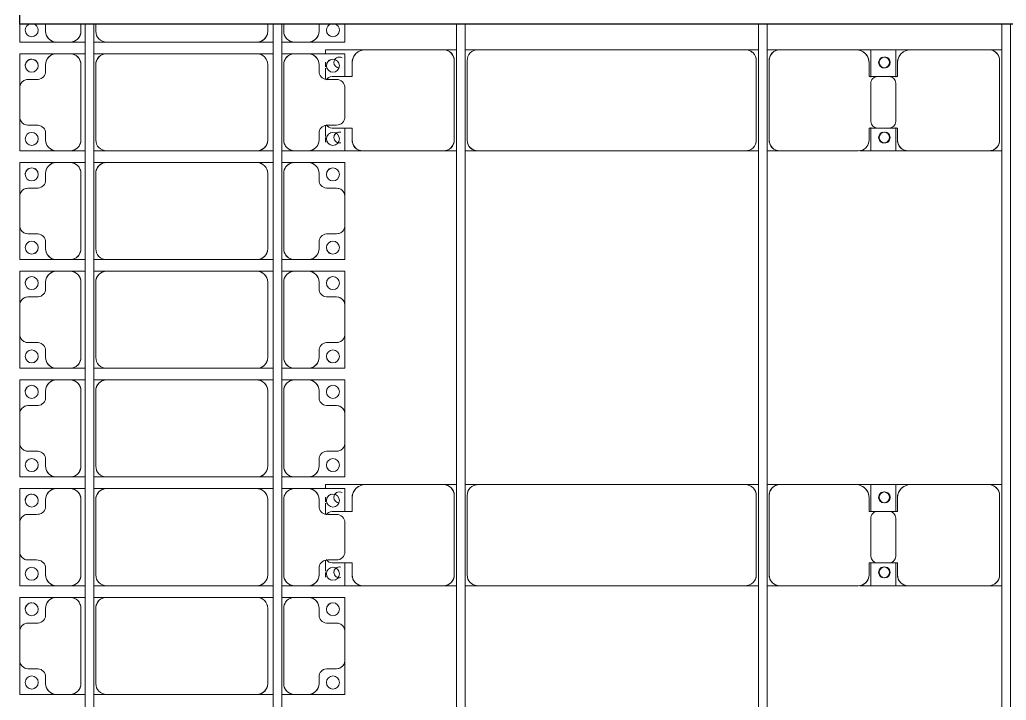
# Model space of a CAD drawing. Header units: millimetres. Extents: x -533732 to -130507, y -117886 to -23954.
# Drawn here: x -526231 to -521690, y -44895 to -41765 of the extents above; entities that cross this region are included whole.
import ezdxf

# ---------------------------------------------------------------- set-up
doc = ezdxf.new("R2010")
doc.units = ezdxf.units.MM
doc.layers.add('A-GENM', color=13, linetype='Continuous', lineweight=9)
doc.layers.add('S-BEAM', color=12, linetype='Continuous', lineweight=9)

# ---------------------------------------------------------------- blocks, each defined once
blk = doc.blocks.new('Dầm C52 - Hộp 40x60-19816-BỐ TRÍ KHUNG KẾT CẤU BÈ PIN 06')
at = {"layer": 'S-BEAM', "color": 3, "lineweight": 25}
for p, q in [((-145891.1, -20), (-145891.1, 20)), ((145891.1, -20), (-145891.1, -20))]:
    blk.add_line(p, q, dxfattribs=at)
blk = doc.blocks.new('Dai phao do pin - DẢI PHAO ĐỠ PIN-V111-BỐ TRÍ KHUNG KẾT CẤU BÈ PIN 06')
at = {"layer": 'A-GENM', "color": 7}
for p, q in [((65968.9, 223.4), (66029.7, 223.4)), ((65968.9, 223.4), (66029.7, 223.4)), ((66399.7, 223.4), (66029.7, 223.4)), ((66399.7, 223.4), (66572.2, 223.4)), ((66572.2, 223.4), (66399.7, 223.4)), ((66457.8, 223.4), (66622.9, 223.4)), ((66457.8, 116.2), (66457.8, 223.4)), ((66622.9, 223.4), (66457.8, 223.4)), ((66572.2, 223.4), (66572.2, 116.2)), ((66990.3, 223.4), (66630.3, 223.4)), ((66990.3, 223.4), (67048.9, 223.4)), ((66990.3, 223.4), (67048.9, 223.4)), ((67088.9, 223.4), (67149.7, 223.4)), ((67088.9, 223.4), (67149.7, 223.4)), ((68380.3, 223.4), (67149.7, 223.4)), ((68380.3, 223.4), (68438.9, 223.4)), ((68380.3, 223.4), (68438.9, 223.4)), ((68478.9, 223.4), (68539.7, 223.4)), ((68478.9, 223.4), (68539.7, 223.4)), ((68909.7, 223.4), (68539.7, 223.4)), ((68909.7, 223.4), (69082.2, 223.4)), ((69082.2, 223.4), (68909.7, 223.4)), ((69082.2, 184), (69082.2, 162.5)), ((69082.2, 162.5), (69082.2, 184)), ((65979.7, 173.4), (65979.7, -191.6)), ((66449.7, 118.2), (66449.7, 173.4)), ((66580.3, 173.4), (66580.3, 118.2)), ((67040.3, -191.6), (67040.3, 173.4)), ((67099.7, 173.4), (67099.7, -191.6)), ((68430.3, -191.6), (68430.3, 173.4)), ((68489.7, 173.4), (68489.7, -191.6)), ((68959.7, 118.2), (68959.7, 173.4)), ((69082.2, 156.9), (69082.2, 106.1)), ((69082.2, 106.1), (69082.2, 156.9)), ((66542.2, 118.2), (66449.7, 118.2)), ((66580.3, 118.2), (66487.8, 118.2)), ((69052.2, 118.2), (68959.7, 118.2)), ((66457.8, 88.2), (66457.8, -88.2)), ((66572.2, -88.2), (66572.2, 88.2)), ((66449.7, -181.6), (66449.7, -118.2)), ((66449.7, -118.2), (66542.2, -118.2)), ((66457.8, -241.6), (66457.8, -116.2)), ((66487.8, -118.2), (66580.3, -118.2)), ((66572.2, -116.2), (66572.2, -241.6)), ((66580.3, -118.2), (66580.3, -181.6)), ((68959.7, -181.6), (68959.7, -118.2)), ((68959.7, -118.2), (69052.2, -118.2)), ((69082.2, -106.1), (69082.2, -156.9)), ((69082.2, -156.9), (69082.2, -106.1)), ((69082.2, -162.5), (69082.2, -184)), ((69082.2, -184), (69082.2, -162.5)), ((69082.2, -222.3), (69082.2, -241.6)), ((69082.2, -241.6), (69082.2, -222.3)), ((66029.7, -241.6), (65968.9, -241.6)), ((66029.7, -241.6), (65968.9, -241.6)), ((66029.7, -241.6), (66389.7, -241.6)), ((66572.2, -241.6), (66389.7, -241.6)), ((66389.7, -241.6), (66572.2, -241.6)), ((66640.3, -241.6), (66457.8, -241.6)), ((66457.8, -241.6), (66640.3, -241.6)), ((66640.3, -241.6), (66990.3, -241.6)), ((67048.9, -241.6), (66990.3, -241.6)), ((67048.9, -241.6), (66990.3, -241.6)), ((67149.7, -241.6), (67088.9, -241.6)), ((67149.7, -241.6), (67088.9, -241.6)), ((67149.7, -241.6), (68380.3, -241.6)), ((68438.9, -241.6), (68380.3, -241.6)), ((68438.9, -241.6), (68380.3, -241.6)), ((68539.7, -241.6), (68478.9, -241.6)), ((68539.7, -241.6), (68478.9, -241.6)), ((68539.7, -241.6), (68899.7, -241.6)), ((69082.2, -241.6), (68899.7, -241.6)), ((68899.7, -241.6), (69082.2, -241.6))]:
    blk.add_line(p, q, dxfattribs=at)
for centre, radius, start, end in [((66029.7, 173.4), 50, 90, 180), ((66029.7, 173.4), 50, 107.044, 180), ((66399.7, 173.4), 50, 0, 90), ((66399.7, 173.4), 50, 0, 75), ((66508.6, 161.8), 25, 0, 180), ((66508.6, 161.8), 25, 0, 165), ((66511.4, 161.8), 25, 360, 180), ((66511.4, 161.8), 25, 90, 180), ((66511.4, 161.8), 25, 15, 75), ((66630.3, 173.4), 50, 90, 180), ((66630.3, 173.4), 50, 105, 180), ((66990.3, 173.4), 50, 0, 90), ((66990.3, 173.4), 50, 0, 75), ((67149.7, 173.4), 50, 90, 180), ((67149.7, 173.4), 50, 150, 180), ((67149.7, 173.4), 50, 90, 120), ((68380.3, 173.4), 50, 0, 90), ((68380.3, 173.4), 50, 15, 90), ((68539.7, 173.4), 50, 90, 180), ((68539.7, 173.4), 50, 105, 180), ((68909.7, 173.4), 50, 0, 90), ((68909.7, 173.4), 50, 0, 75), ((69018.6, 161.8), 25, 360, 105), ((69018.6, 161.8), 25, 0, 105), ((66508.6, 161.8), 25, 180, 360), ((66508.6, 161.8), 25, 195, 255), ((66511.4, 161.8), 25, 180, 360), ((66511.4, 161.8), 25, 180, 255), ((66508.6, 161.8), 25, 285, 360), ((66511.4, 161.8), 25, 285, 345), ((69018.6, 161.8), 25, 255, 360), ((69018.6, 161.8), 25, 270, 360), ((66487.8, 88.2), 30, 90, 180), ((66542.2, 88.2), 30, 0, 90), ((69052.2, 88.2), 30, 30, 90), ((69052.2, 88.2), 30, 30, 60), ((66487.8, -88.2), 30, 180, 270), ((66542.2, -88.2), 30, 270, 0), ((69052.2, -88.2), 30, 270, 330), ((69052.2, -88.2), 30, 300, 330), ((69052.2, -88.2), 30, 300, 315), ((69052.2, -88.2), 30, 300, 315), ((66389.7, -181.6), 60, 270, 360), ((66389.7, -181.6), 60, 300, 0), ((66508.6, -183.2), 25, 0, 180), ((66511.4, -183.2), 25, 0, 180), ((66511.4, -183.2), 25, 60, 180), ((66508.6, -183.2), 25, 0, 150), ((66511.4, -183.2), 25, 15, 30), ((66640.3, -181.6), 60, 180, 270), ((66640.3, -181.6), 60, 180, 240), ((68899.7, -181.6), 60, 270, 360), ((68899.7, -181.6), 60, 300, 0), ((69018.6, -183.2), 25, 0, 90), ((69018.6, -183.2), 25, 0, 90), ((66029.7, -191.6), 50, 180, 270), ((66029.7, -191.6), 50, 180, 252.9584), ((66508.6, -183.2), 25, 180, 0), ((66508.6, -183.2), 25, 195, 0), ((66511.4, -183.2), 25, 180, 0), ((66511.4, -183.2), 25, 180, 270), ((66511.4, -183.2), 25, 285, 345), ((66990.3, -191.6), 50, 270, 360), ((66990.3, -191.6), 50, 285, 360), ((67149.7, -191.6), 50, 180, 270), ((67149.7, -191.6), 50, 180, 210), ((67149.7, -191.6), 50, 225, 255), ((68380.3, -191.6), 50, 270, 360), ((68380.3, -191.6), 50, 330, 345), ((68539.7, -191.6), 50, 180, 270), ((68539.7, -191.6), 50, 180, 255), ((69018.6, -183.2), 25, 240, 360), ((69018.6, -183.2), 25, 240, 360), ((68380.3, -191.6), 50, 270, 300)]:
    blk.add_arc(centre, radius, start, end, dxfattribs=at)
blk = doc.blocks.new('Dai phao do pin - DẢI PHAO ĐỠ PIN-V112-BỐ TRÍ KHUNG KẾT CẤU BÈ PIN 06')
at = {"layer": 'A-GENM', "color": 7}
for p, q in [((65968.9, 223.4), (66029.7, 223.4)), ((65968.9, 223.4), (66029.7, 223.4)), ((66399.7, 223.4), (66029.7, 223.4)), ((66399.7, 223.4), (66572.2, 223.4)), ((66572.2, 223.4), (66399.7, 223.4)), ((66457.8, 223.4), (66622.9, 223.4)), ((66457.8, 116.2), (66457.8, 223.4)), ((66622.9, 223.4), (66457.8, 223.4)), ((66572.2, 223.4), (66572.2, 116.2)), ((66990.3, 223.4), (66630.3, 223.4)), ((66990.3, 223.4), (67048.9, 223.4)), ((66990.3, 223.4), (67048.9, 223.4)), ((67088.9, 223.4), (67149.7, 223.4)), ((67088.9, 223.4), (67149.7, 223.4)), ((68380.3, 223.4), (67149.7, 223.4)), ((68380.3, 223.4), (68438.9, 223.4)), ((68380.3, 223.4), (68438.9, 223.4)), ((68478.9, 223.4), (68539.7, 223.4)), ((68478.9, 223.4), (68539.7, 223.4)), ((68909.7, 223.4), (68539.7, 223.4)), ((68909.7, 223.4), (69082.2, 223.4)), ((69082.2, 223.4), (68909.7, 223.4)), ((69082.2, 184), (69082.2, 162.5)), ((69082.2, 162.5), (69082.2, 184)), ((65979.7, 173.4), (65979.7, -191.6)), ((66449.7, 118.2), (66449.7, 173.4)), ((66580.3, 173.4), (66580.3, 118.2)), ((67040.3, -191.6), (67040.3, 173.4)), ((67099.7, 173.4), (67099.7, -191.6)), ((68430.3, -191.6), (68430.3, 173.4)), ((68489.7, 173.4), (68489.7, -191.6)), ((68959.7, 118.2), (68959.7, 173.4)), ((69082.2, 156.9), (69082.2, 106.1)), ((69082.2, 106.1), (69082.2, 156.9)), ((66542.2, 118.2), (66449.7, 118.2)), ((66580.3, 118.2), (66487.8, 118.2)), ((69052.2, 118.2), (68959.7, 118.2)), ((66457.8, 88.2), (66457.8, -88.2)), ((66572.2, -88.2), (66572.2, 88.2)), ((66449.7, -181.6), (66449.7, -118.2)), ((66449.7, -118.2), (66542.2, -118.2)), ((66457.8, -241.6), (66457.8, -116.2)), ((66487.8, -118.2), (66580.3, -118.2)), ((66572.2, -116.2), (66572.2, -241.6)), ((66580.3, -118.2), (66580.3, -181.6)), ((68959.7, -181.6), (68959.7, -118.2)), ((68959.7, -118.2), (69052.2, -118.2)), ((69082.2, -106.1), (69082.2, -156.9)), ((69082.2, -156.9), (69082.2, -106.1)), ((69082.2, -162.5), (69082.2, -184)), ((69082.2, -184), (69082.2, -162.5)), ((69082.2, -222.3), (69082.2, -241.6)), ((69082.2, -241.6), (69082.2, -222.3)), ((66029.7, -241.6), (65968.9, -241.6)), ((66029.7, -241.6), (65968.9, -241.6)), ((66029.7, -241.6), (66389.7, -241.6)), ((66572.2, -241.6), (66389.7, -241.6)), ((66389.7, -241.6), (66572.2, -241.6)), ((66640.3, -241.6), (66457.8, -241.6)), ((66457.8, -241.6), (66640.3, -241.6)), ((66640.3, -241.6), (66990.3, -241.6)), ((67048.9, -241.6), (66990.3, -241.6)), ((67048.9, -241.6), (66990.3, -241.6)), ((67149.7, -241.6), (67088.9, -241.6)), ((67149.7, -241.6), (67088.9, -241.6)), ((67149.7, -241.6), (68380.3, -241.6)), ((68438.9, -241.6), (68380.3, -241.6)), ((68438.9, -241.6), (68380.3, -241.6)), ((68539.7, -241.6), (68478.9, -241.6)), ((68539.7, -241.6), (68478.9, -241.6)), ((68539.7, -241.6), (68899.7, -241.6)), ((69082.2, -241.6), (68899.7, -241.6)), ((68899.7, -241.6), (69082.2, -241.6))]:
    blk.add_line(p, q, dxfattribs=at)
for centre, radius, start, end in [((66029.7, 173.4), 50, 90, 180), ((66029.7, 173.4), 50, 107.0545, 180), ((66399.7, 173.4), 50, 0, 90), ((66399.7, 173.4), 50, 0, 75), ((66508.6, 161.8), 25, 0, 180), ((66508.6, 161.8), 25, 0, 165), ((66511.4, 161.8), 25, 360, 180), ((66511.4, 161.8), 25, 90, 180), ((66511.4, 161.8), 25, 15, 75), ((66630.3, 173.4), 50, 90, 180), ((66630.3, 173.4), 50, 105, 180), ((66990.3, 173.4), 50, 0, 90), ((66990.3, 173.4), 50, 0, 75), ((67149.7, 173.4), 50, 90, 180), ((67149.7, 173.4), 50, 150, 180), ((67149.7, 173.4), 50, 90, 120), ((68380.3, 173.4), 50, 0, 90), ((68380.3, 173.4), 50, 15, 90), ((68539.7, 173.4), 50, 90, 180), ((68539.7, 173.4), 50, 105, 180), ((68909.7, 173.4), 50, 0, 90), ((68909.7, 173.4), 50, 0, 75), ((69018.6, 161.8), 25, 360, 105), ((69018.6, 161.8), 25, 0, 105), ((66508.6, 161.8), 25, 180, 360), ((66508.6, 161.8), 25, 195, 255), ((66511.4, 161.8), 25, 180, 360), ((66511.4, 161.8), 25, 180, 255), ((66508.6, 161.8), 25, 285, 360), ((66511.4, 161.8), 25, 285, 345), ((69018.6, 161.8), 25, 255, 360), ((69018.6, 161.8), 25, 270, 360), ((66487.8, 88.2), 30, 90, 180), ((66542.2, 88.2), 30, 0, 90), ((69052.2, 88.2), 30, 30, 90), ((69052.2, 88.2), 30, 30, 60), ((66487.8, -88.2), 30, 180, 270), ((66542.2, -88.2), 30, 270, 0), ((69052.2, -88.2), 30, 270, 330), ((69052.2, -88.2), 30, 300, 330), ((69052.2, -88.2), 30, 300, 315), ((69052.2, -88.2), 30, 300, 315), ((66389.7, -181.6), 60, 270, 360), ((66389.7, -181.6), 60, 300, 0), ((66508.6, -183.2), 25, 0, 180), ((66511.4, -183.2), 25, 0, 180), ((66511.4, -183.2), 25, 60, 180), ((66508.6, -183.2), 25, 0, 150), ((66511.4, -183.2), 25, 15, 30), ((66640.3, -181.6), 60, 180, 270), ((66640.3, -181.6), 60, 180, 240), ((68899.7, -181.6), 60, 270, 360), ((68899.7, -181.6), 60, 300, 0), ((69018.6, -183.2), 25, 0, 90), ((69018.6, -183.2), 25, 0, 90), ((66029.7, -191.6), 50, 180, 270), ((66029.7, -191.6), 50, 180, 252.9479), ((66508.6, -183.2), 25, 180, 0), ((66508.6, -183.2), 25, 195, 0), ((66511.4, -183.2), 25, 180, 0), ((66511.4, -183.2), 25, 180, 270), ((66511.4, -183.2), 25, 285, 345), ((66990.3, -191.6), 50, 270, 360), ((66990.3, -191.6), 50, 285, 360), ((67149.7, -191.6), 50, 180, 270), ((67149.7, -191.6), 50, 180, 210), ((67149.7, -191.6), 50, 225, 255), ((68380.3, -191.6), 50, 270, 360), ((68380.3, -191.6), 50, 330, 345), ((68539.7, -191.6), 50, 180, 270), ((68539.7, -191.6), 50, 180, 255), ((69018.6, -183.2), 25, 240, 360), ((69018.6, -183.2), 25, 240, 360), ((68380.3, -191.6), 50, 270, 300)]:
    blk.add_arc(centre, radius, start, end, dxfattribs=at)
blk = doc.blocks.new('Dầm C52 - Dầm C52-19796-BỐ TRÍ KHUNG KẾT CẤU BÈ PIN 06')
at = {"layer": 'S-BEAM', "color": 1}
for p, q in [((23386.7, 20), (29346.7, 20)), ((29346.7, -20), (23386.7, -20))]:
    blk.add_line(p, q, dxfattribs=at)
blk = doc.blocks.new('Dai phaodi lai - DẢI PHAO ĐI LẠI-19048-BỐ TRÍ KHUNG KẾT CẤU BÈ PIN 06')
at = {"layer": 'A-GENM', "color": 7}
for p, q in [((9640, 748.4), (9723.2, 748.4)), ((9723.2, 748.4), (9640, 748.4)), ((9723.2, 748.4), (9723.2, 579.3)), ((9723.2, 579.3), (9723.2, 748.4)), ((9776.8, 748.4), (9881.8, 748.4)), ((9776.8, 579.3), (9776.8, 748.4)), ((9776.8, 748.4), (9776.8, 579.3)), ((9881.8, 748.4), (9776.8, 748.4)), ((10066.9, 748.4), (9933.1, 748.4)), ((10118.2, 748.4), (10223.2, 748.4)), ((10223.2, 748.4), (10118.2, 748.4)), ((10223.2, 748.4), (10223.2, 579.3)), ((10223.2, 579.3), (10223.2, 748.4)), ((10276.8, 748.4), (10433.1, 748.4)), ((10276.8, 579.3), (10276.8, 748.4)), ((10276.8, 748.4), (10276.8, 579.3)), ((10433.1, 748.4), (10276.8, 748.4)), ((10566.9, 748.4), (10433.1, 748.4)), ((10566.9, 748.4), (10723.2, 748.4)), ((10723.2, 748.4), (10566.9, 748.4)), ((10723.2, 748.4), (10723.2, 579.3)), ((10723.2, 579.3), (10723.2, 748.4)), ((10776.8, 748.4), (10933.1, 748.4)), ((10776.8, 579.3), (10776.8, 748.4)), ((10776.8, 748.4), (10776.8, 579.3)), ((10933.1, 748.4), (10776.8, 748.4)), ((11066.9, 748.4), (10933.1, 748.4)), ((11066.9, 748.4), (11223.2, 748.4)), ((11223.2, 748.4), (11066.9, 748.4)), ((11223.2, 748.4), (11223.2, 579.3)), ((11223.2, 579.3), (11223.2, 748.4)), ((11276.8, 748.4), (11433.1, 748.4)), ((11276.8, 579.3), (11276.8, 748.4)), ((11276.8, 748.4), (11276.8, 579.3)), ((11433.1, 748.4), (11276.8, 748.4)), ((11566.9, 748.4), (11433.1, 748.4)), ((11566.9, 748.4), (11723.2, 748.4)), ((11723.2, 748.4), (11566.9, 748.4)), ((11723.2, 748.4), (11723.2, 579.3)), ((11723.2, 579.3), (11723.2, 748.4)), ((11776.8, 748.4), (11881.8, 748.4)), ((11776.8, 579.3), (11776.8, 748.4)), ((11776.8, 748.4), (11776.8, 579.3)), ((11881.8, 748.4), (11776.8, 748.4)), ((12066.9, 748.4), (11933.1, 748.4)), ((12118.2, 748.4), (12223.2, 748.4)), ((12223.2, 748.4), (12118.2, 748.4)), ((12223.2, 748.4), (12223.2, 579.3)), ((12223.2, 579.3), (12223.2, 748.4)), ((12276.8, 748.4), (12433.1, 748.4)), ((12276.8, 579.3), (12276.8, 748.4)), ((12276.8, 748.4), (12276.8, 579.3)), ((12433.1, 748.4), (12276.8, 748.4)), ((12566.9, 748.4), (12433.1, 748.4)), ((12566.9, 748.4), (12723.2, 748.4)), ((12723.2, 748.4), (12566.9, 748.4)), ((12723.2, 748.4), (12723.2, 579.3)), ((12723.2, 579.3), (12723.2, 748.4)), ((9895.1, 710.4), (9895.1, 670.7)), ((10104.9, 670.7), (10104.9, 710.4)), ((10395.1, 710.4), (10395.1, 670.7)), ((10604.9, 670.7), (10604.9, 710.4)), ((10895.1, 710.4), (10895.1, 670.7)), ((11104.9, 670.7), (11104.9, 710.4)), ((11395.1, 710.4), (11395.1, 670.7)), ((11604.9, 670.7), (11604.9, 710.4)), ((11895.1, 710.4), (11895.1, 670.7)), ((12104.9, 670.7), (12104.9, 710.4)), ((12395.1, 710.4), (12395.1, 670.7)), ((12604.9, 670.7), (12604.9, 710.4)), ((9673.2, 629.3), (9640, 629.3)), ((9864.3, 629.3), (9826.8, 629.3)), ((10173.2, 629.3), (10135.7, 629.3)), ((10364.3, 629.3), (10326.8, 629.3)), ((10673.2, 629.3), (10635.7, 629.3)), ((10864.3, 629.3), (10826.8, 629.3)), ((11173.2, 629.3), (11135.7, 629.3)), ((11364.3, 629.3), (11326.8, 629.3)), ((11673.2, 629.3), (11635.7, 629.3)), ((11864.3, 629.3), (11826.8, 629.3)), ((12173.2, 629.3), (12135.7, 629.3)), ((12364.3, 629.3), (12326.8, 629.3)), ((12673.2, 629.3), (12635.7, 629.3)), ((9723.2, 516.7), (9723.2, 579.3)), ((9776.8, 579.3), (9776.8, 516.7)), ((10223.2, 516.7), (10223.2, 579.3)), ((10276.8, 579.3), (10276.8, 516.7)), ((10723.2, 516.7), (10723.2, 579.3)), ((10776.8, 579.3), (10776.8, 516.7)), ((11223.2, 516.7), (11223.2, 579.3)), ((11276.8, 579.3), (11276.8, 516.7)), ((11723.2, 516.7), (11723.2, 579.3)), ((11776.8, 579.3), (11776.8, 516.7)), ((12223.2, 516.7), (12223.2, 579.3)), ((12276.8, 579.3), (12276.8, 516.7)), ((12723.2, 516.7), (12723.2, 579.3)), ((9723.2, 516.7), (9723.2, 458.1)), ((9723.2, 516.7), (9723.2, 458.1)), ((9776.8, 458.1), (9776.8, 516.7)), ((9776.8, 458.1), (9776.8, 516.7)), ((10223.2, 516.7), (10223.2, 458.1)), ((10223.2, 516.7), (10223.2, 458.1)), ((10276.8, 458.1), (10276.8, 516.7)), ((10276.8, 458.1), (10276.8, 516.7)), ((10723.2, 516.7), (10723.2, 458.1)), ((10723.2, 516.7), (10723.2, 458.1)), ((10776.8, 458.1), (10776.8, 516.7)), ((10776.8, 458.1), (10776.8, 516.7)), ((11223.2, 516.7), (11223.2, 458.1)), ((11223.2, 516.7), (11223.2, 458.1)), ((11276.8, 458.1), (11276.8, 516.7)), ((11276.8, 458.1), (11276.8, 516.7)), ((11723.2, 516.7), (11723.2, 458.1)), ((11723.2, 516.7), (11723.2, 458.1)), ((11776.8, 458.1), (11776.8, 516.7)), ((11776.8, 458.1), (11776.8, 516.7)), ((12223.2, 516.7), (12223.2, 458.1)), ((12223.2, 516.7), (12223.2, 458.1)), ((12276.8, 458.1), (12276.8, 516.7)), ((12276.8, 458.1), (12276.8, 516.7)), ((12723.2, 516.7), (12723.2, 458.1)), ((12723.2, 516.7), (12723.2, 458.1)), ((9640, 466.7), (9673.2, 466.7)), ((9826.8, 466.7), (10173.2, 466.7)), ((10326.8, 466.7), (10673.2, 466.7)), ((10826.8, 466.7), (11173.2, 466.7)), ((11326.8, 466.7), (11673.2, 466.7)), ((11826.8, 466.7), (12173.2, 466.7)), ((12326.8, 466.7), (12673.2, 466.7)), ((9723.2, 418.1), (9723.2, 343.3)), ((9723.2, 418.1), (9723.2, 343.3)), ((9776.8, 343.3), (9776.8, 418.1)), ((9776.8, 343.3), (9776.8, 418.1)), ((10223.2, 418.1), (10223.2, 343.3)), ((10223.2, 418.1), (10223.2, 343.3)), ((10276.8, 343.3), (10276.8, 418.1)), ((10276.8, 343.3), (10276.8, 418.1)), ((10723.2, 418.1), (10723.2, 343.3)), ((10723.2, 418.1), (10723.2, 343.3)), ((10776.8, 343.3), (10776.8, 418.1)), ((10776.8, 343.3), (10776.8, 418.1)), ((11223.2, 418.1), (11223.2, 343.3)), ((11223.2, 418.1), (11223.2, 343.3)), ((11276.8, 343.3), (11276.8, 418.1)), ((11276.8, 343.3), (11276.8, 418.1)), ((11723.2, 418.1), (11723.2, 343.3)), ((11723.2, 418.1), (11723.2, 343.3)), ((11776.8, 343.3), (11776.8, 418.1)), ((11776.8, 343.3), (11776.8, 418.1)), ((12223.2, 418.1), (12223.2, 343.3)), ((12223.2, 418.1), (12223.2, 343.3)), ((12276.8, 343.3), (12276.8, 418.1)), ((12276.8, 343.3), (12276.8, 418.1)), ((12723.2, 418.1), (12723.2, 343.3)), ((12723.2, 418.1), (12723.2, 343.3)), ((9673.2, 393.3), (9640, 393.3)), ((10173.2, 393.3), (9826.8, 393.3)), ((10673.2, 393.3), (10326.8, 393.3)), ((11173.2, 393.3), (10826.8, 393.3)), ((11673.2, 393.3), (11326.8, 393.3)), ((12173.2, 393.3), (11826.8, 393.3)), ((12673.2, 393.3), (12326.8, 393.3)), ((9723.2, -348.3), (9723.2, 343.3)), ((9776.8, 343.3), (9776.8, -348.3)), ((10223.2, -348.3), (10223.2, 343.3)), ((10276.8, 343.3), (10276.8, -348.3)), ((10723.2, -348.3), (10723.2, 343.3)), ((10776.8, 343.3), (10776.8, -348.3)), ((11223.2, -348.3), (11223.2, 343.3)), ((11276.8, 343.3), (11276.8, -348.3)), ((11723.2, -348.3), (11723.2, 343.3)), ((11776.8, 343.3), (11776.8, -348.3)), ((12223.2, -348.3), (12223.2, 343.3)), ((12276.8, 343.3), (12276.8, -348.3)), ((12723.2, -348.3), (12723.2, 343.3)), ((9723.2, -348.3), (9723.2, -406.9)), ((9723.2, -348.3), (9723.2, -406.9)), ((9776.8, -406.9), (9776.8, -348.3)), ((9776.8, -406.9), (9776.8, -348.3)), ((10223.2, -348.3), (10223.2, -406.9)), ((10223.2, -348.3), (10223.2, -406.9)), ((10276.8, -406.9), (10276.8, -348.3)), ((10276.8, -406.9), (10276.8, -348.3)), ((10723.2, -348.3), (10723.2, -406.9)), ((10723.2, -348.3), (10723.2, -406.9)), ((10776.8, -406.9), (10776.8, -348.3)), ((10776.8, -406.9), (10776.8, -348.3)), ((11223.2, -348.3), (11223.2, -406.9)), ((11223.2, -348.3), (11223.2, -406.9)), ((11276.8, -406.9), (11276.8, -348.3)), ((11276.8, -406.9), (11276.8, -348.3)), ((11723.2, -348.3), (11723.2, -406.9)), ((11723.2, -348.3), (11723.2, -406.9)), ((11776.8, -406.9), (11776.8, -348.3)), ((11776.8, -406.9), (11776.8, -348.3)), ((12223.2, -348.3), (12223.2, -406.9)), ((12223.2, -348.3), (12223.2, -406.9)), ((12276.8, -406.9), (12276.8, -348.3)), ((12276.8, -406.9), (12276.8, -348.3)), ((12723.2, -348.3), (12723.2, -406.9)), ((12723.2, -348.3), (12723.2, -406.9)), ((9640, -398.3), (9673.2, -398.3)), ((9826.8, -398.3), (10173.2, -398.3)), ((10326.8, -398.3), (10673.2, -398.3)), ((10826.8, -398.3), (11173.2, -398.3)), ((11326.8, -398.3), (11673.2, -398.3)), ((11826.8, -398.3), (12173.2, -398.3)), ((12326.8, -398.3), (12673.2, -398.3)), ((9723.2, -446.9), (9723.2, -516.7)), ((9723.2, -446.9), (9723.2, -516.7)), ((9776.8, -516.7), (9776.8, -446.9)), ((9776.8, -516.7), (9776.8, -446.9)), ((10223.2, -446.9), (10223.2, -516.7)), ((10223.2, -446.9), (10223.2, -516.7)), ((10276.8, -516.7), (10276.8, -446.9)), ((10276.8, -516.7), (10276.8, -446.9)), ((10723.2, -446.9), (10723.2, -516.7)), ((10723.2, -446.9), (10723.2, -516.7)), ((10776.8, -516.7), (10776.8, -446.9)), ((10776.8, -516.7), (10776.8, -446.9)), ((11223.2, -446.9), (11223.2, -516.7)), ((11223.2, -446.9), (11223.2, -516.7)), ((11276.8, -516.7), (11276.8, -446.9)), ((11276.8, -516.7), (11276.8, -446.9)), ((11723.2, -446.9), (11723.2, -516.7)), ((11723.2, -446.9), (11723.2, -516.7)), ((11776.8, -516.7), (11776.8, -446.9)), ((11776.8, -516.7), (11776.8, -446.9)), ((12223.2, -446.9), (12223.2, -516.7)), ((12223.2, -446.9), (12223.2, -516.7)), ((12276.8, -516.7), (12276.8, -446.9)), ((12276.8, -516.7), (12276.8, -446.9)), ((12723.2, -446.9), (12723.2, -516.7)), ((12723.2, -446.9), (12723.2, -516.7)), ((9673.2, -466.7), (9640, -466.7)), ((10173.2, -466.7), (9826.8, -466.7)), ((10673.2, -466.7), (10326.8, -466.7)), ((11173.2, -466.7), (10826.8, -466.7)), ((11673.2, -466.7), (11326.8, -466.7)), ((12173.2, -466.7), (11826.8, -466.7)), ((12673.2, -466.7), (12326.8, -466.7)), ((9723.2, -579.3), (9723.2, -516.7)), ((9776.8, -516.7), (9776.8, -579.3)), ((10223.2, -579.3), (10223.2, -516.7)), ((10276.8, -516.7), (10276.8, -579.3)), ((10723.2, -579.3), (10723.2, -516.7)), ((10776.8, -516.7), (10776.8, -579.3)), ((11223.2, -579.3), (11223.2, -516.7)), ((11276.8, -516.7), (11276.8, -579.3)), ((11723.2, -579.3), (11723.2, -516.7)), ((11776.8, -516.7), (11776.8, -579.3)), ((12223.2, -579.3), (12223.2, -516.7)), ((12276.8, -516.7), (12276.8, -579.3)), ((12723.2, -579.3), (12723.2, -516.7)), ((9723.2, -579.3), (9723.2, -748.4)), ((9723.2, -748.4), (9723.2, -579.3)), ((9776.8, -748.4), (9776.8, -579.3)), ((9776.8, -579.3), (9776.8, -748.4)), ((10223.2, -579.3), (10223.2, -748.4)), ((10223.2, -748.4), (10223.2, -579.3)), ((10276.8, -748.4), (10276.8, -579.3)), ((10276.8, -579.3), (10276.8, -748.4)), ((10723.2, -579.3), (10723.2, -748.4)), ((10723.2, -748.4), (10723.2, -579.3)), ((10776.8, -748.4), (10776.8, -579.3)), ((10776.8, -579.3), (10776.8, -748.4)), ((11223.2, -579.3), (11223.2, -748.4)), ((11223.2, -748.4), (11223.2, -579.3)), ((11276.8, -748.4), (11276.8, -579.3)), ((11276.8, -579.3), (11276.8, -748.4)), ((11723.2, -579.3), (11723.2, -748.4)), ((11723.2, -748.4), (11723.2, -579.3)), ((11776.8, -748.4), (11776.8, -579.3)), ((11776.8, -579.3), (11776.8, -748.4)), ((12223.2, -579.3), (12223.2, -748.4)), ((12223.2, -748.4), (12223.2, -579.3)), ((12276.8, -748.4), (12276.8, -579.3)), ((12276.8, -579.3), (12276.8, -748.4)), ((12723.2, -579.3), (12723.2, -748.4)), ((12723.2, -748.4), (12723.2, -579.3)), ((9640, -629.3), (9673.2, -629.3)), ((9826.8, -629.3), (9864.3, -629.3)), ((10135.7, -629.3), (10173.2, -629.3)), ((10326.8, -629.3), (10364.3, -629.3)), ((10635.7, -629.3), (10673.2, -629.3)), ((10826.8, -629.3), (10864.3, -629.3)), ((11135.7, -629.3), (11173.2, -629.3)), ((11326.8, -629.3), (11364.3, -629.3)), ((11635.7, -629.3), (11673.2, -629.3)), ((11826.8, -629.3), (11864.3, -629.3)), ((12135.7, -629.3), (12173.2, -629.3)), ((12326.8, -629.3), (12364.3, -629.3)), ((12635.7, -629.3), (12673.2, -629.3)), ((9895.1, -670.7), (9895.1, -710.4)), ((10104.9, -710.4), (10104.9, -670.7)), ((10395.1, -670.7), (10395.1, -710.4)), ((10604.9, -710.4), (10604.9, -670.7)), ((10895.1, -670.7), (10895.1, -710.4)), ((11104.9, -710.4), (11104.9, -670.7)), ((11395.1, -670.7), (11395.1, -710.4)), ((11604.9, -710.4), (11604.9, -670.7)), ((11895.1, -670.7), (11895.1, -710.4)), ((12104.9, -710.4), (12104.9, -670.7)), ((12395.1, -670.7), (12395.1, -710.4)), ((12604.9, -710.4), (12604.9, -670.7)), ((9723.2, -748.4), (9640, -748.4)), ((9640, -748.4), (9723.2, -748.4)), ((9933.1, -748.4), (9776.8, -748.4)), ((9776.8, -748.4), (9933.1, -748.4)), ((9933.1, -748.4), (10066.9, -748.4)), ((10223.2, -748.4), (10066.9, -748.4)), ((10066.9, -748.4), (10223.2, -748.4)), ((10433.1, -748.4), (10276.8, -748.4)), ((10276.8, -748.4), (10433.1, -748.4)), ((10433.1, -748.4), (10566.9, -748.4)), ((10723.2, -748.4), (10566.9, -748.4)), ((10566.9, -748.4), (10723.2, -748.4)), ((10933.1, -748.4), (10776.8, -748.4)), ((10776.8, -748.4), (10933.1, -748.4)), ((10933.1, -748.4), (11066.9, -748.4)), ((11223.2, -748.4), (11066.9, -748.4)), ((11066.9, -748.4), (11223.2, -748.4)), ((11433.1, -748.4), (11276.8, -748.4)), ((11276.8, -748.4), (11433.1, -748.4)), ((11433.1, -748.4), (11566.9, -748.4)), ((11723.2, -748.4), (11566.9, -748.4)), ((11566.9, -748.4), (11723.2, -748.4)), ((11933.1, -748.4), (11776.8, -748.4)), ((11776.8, -748.4), (11933.1, -748.4)), ((11933.1, -748.4), (12066.9, -748.4)), ((12223.2, -748.4), (12066.9, -748.4)), ((12066.9, -748.4), (12223.2, -748.4)), ((12433.1, -748.4), (12276.8, -748.4)), ((12276.8, -748.4), (12433.1, -748.4)), ((12433.1, -748.4), (12566.9, -748.4)), ((12723.2, -748.4), (12566.9, -748.4)), ((12566.9, -748.4), (12723.2, -748.4))]:
    blk.add_line(p, q, dxfattribs=at)
for centre, radius, start, end in [((9933.1, 710.4), 38, 90, 180), ((10066.9, 710.4), 38, 360, 90), ((10433.1, 710.4), 38, 90, 180), ((10433.1, 710.4), 38, 90, 180), ((10433.1, 710.4), 38, 120, 180), ((10433.1, 710.4), 38, 120, 180), ((10433.1, 710.4), 38, 90, 105), ((10433.1, 710.4), 38, 90, 105), ((10566.9, 710.4), 38, 0, 90), ((10566.9, 710.4), 38, 75, 90), ((10566.9, 710.4), 38, 0, 90), ((10566.9, 710.4), 38, 75, 90), ((10566.9, 710.4), 38, 0, 60), ((10566.9, 710.4), 38, 0, 60), ((10933.1, 710.4), 38, 90, 180), ((10933.1, 710.4), 38, 90, 180), ((10933.1, 710.4), 38, 120, 180), ((10933.1, 710.4), 38, 120, 180), ((10933.1, 710.4), 38, 90, 105), ((10933.1, 710.4), 38, 90, 105), ((11066.9, 710.4), 38, 0, 90), ((11066.9, 710.4), 38, 75, 90), ((11066.9, 710.4), 38, 0, 90), ((11066.9, 710.4), 38, 75, 90), ((11066.9, 710.4), 38, 0, 60), ((11066.9, 710.4), 38, 0, 60), ((11433.1, 710.4), 38, 90, 180), ((11433.1, 710.4), 38, 90, 180), ((11433.1, 710.4), 38, 120, 180), ((11433.1, 710.4), 38, 120, 180), ((11433.1, 710.4), 38, 90, 105), ((11433.1, 710.4), 38, 90, 105), ((11566.9, 710.4), 38, 0, 90), ((11566.9, 710.4), 38, 75, 90), ((11566.9, 710.4), 38, 0, 90), ((11566.9, 710.4), 38, 75, 90), ((11566.9, 710.4), 38, 0, 60), ((11566.9, 710.4), 38, 0, 60), ((11933.1, 710.4), 38, 90, 180), ((12066.9, 710.4), 38, 0, 90), ((12433.1, 710.4), 38, 90, 180), ((12433.1, 710.4), 38, 90, 180), ((12433.1, 710.4), 38, 120, 180), ((12433.1, 710.4), 38, 120, 180), ((12433.1, 710.4), 38, 90, 105), ((12433.1, 710.4), 38, 90, 105), ((12566.9, 710.4), 38, 0, 90), ((12566.9, 710.4), 38, 75, 90), ((12566.9, 710.4), 38, 0, 90), ((12566.9, 710.4), 38, 75, 90), ((12566.9, 710.4), 38, 0, 60), ((12566.9, 710.4), 38, 0, 60), ((9668.4, 693.3), 30, 90, 165), ((9668.4, 693.3), 30, 90, 165), ((9668.4, 693.3), 30, 195, 270), ((9668.4, 693.3), 30, 195, 270), ((9668.4, 693.3), 30, 270, 90), ((9668.4, 693.3), 30, 0, 90), ((9668.4, 693.3), 30, 270, 345), ((9831.6, 693.3), 30, 90, 270), ((9831.6, 693.3), 30, 90, 180), ((9831.6, 693.3), 30, 195, 270), ((9831.6, 693.3), 30, 270, 90), ((9831.6, 693.3), 30, 270, 90), ((10168.4, 693.3), 30, 90, 270), ((10168.4, 693.3), 30, 90, 270), ((10168.4, 693.3), 30, 270, 90), ((10168.4, 693.3), 30, 0, 90), ((10168.4, 693.3), 30, 270, 345), ((10331.6, 693.3), 30, 90, 270), ((10331.6, 693.3), 30, 90, 180), ((10331.6, 693.3), 30, 195, 270), ((10331.6, 693.3), 30, 270, 90), ((10331.6, 693.3), 30, 270, 90), ((10668.4, 693.3), 30, 90, 270), ((10668.4, 693.3), 30, 90, 270), ((10668.4, 693.3), 30, 270, 90), ((10668.4, 693.3), 30, 0, 90), ((10668.4, 693.3), 30, 270, 345), ((10831.6, 693.3), 30, 90, 270), ((10831.6, 693.3), 30, 90, 180), ((10831.6, 693.3), 30, 195, 270), ((10831.6, 693.3), 30, 270, 90), ((10831.6, 693.3), 30, 270, 90), ((11168.4, 693.3), 30, 90, 270), ((11168.4, 693.3), 30, 90, 270), ((11168.4, 693.3), 30, 270, 90), ((11168.4, 693.3), 30, 0, 90), ((11168.4, 693.3), 30, 270, 345), ((11331.6, 693.3), 30, 90, 270), ((11331.6, 693.3), 30, 90, 180), ((11331.6, 693.3), 30, 195, 270), ((11331.6, 693.3), 30, 270, 90), ((11331.6, 693.3), 30, 270, 90), ((11668.4, 693.3), 30, 90, 270), ((11668.4, 693.3), 30, 90, 270), ((11668.4, 693.3), 30, 270, 90), ((11668.4, 693.3), 30, 0, 90), ((11668.4, 693.3), 30, 270, 345), ((11831.6, 693.3), 30, 90, 270), ((11831.6, 693.3), 30, 90, 180), ((11831.6, 693.3), 30, 195, 270), ((11831.6, 693.3), 30, 270, 90), ((11831.6, 693.3), 30, 270, 90), ((12168.4, 693.3), 30, 90, 270), ((12168.4, 693.3), 30, 90, 270), ((12168.4, 693.3), 30, 270, 90), ((12168.4, 693.3), 30, 0, 90), ((12168.4, 693.3), 30, 270, 345), ((12331.6, 693.3), 30, 90, 270), ((12331.6, 693.3), 30, 90, 180), ((12331.6, 693.3), 30, 195, 270), ((12331.6, 693.3), 30, 270, 90), ((12331.6, 693.3), 30, 270, 90), ((12668.4, 693.3), 30, 90, 270), ((12668.4, 693.3), 30, 90, 270), ((12668.4, 693.3), 30, 270, 90), ((12668.4, 693.3), 30, 0, 90), ((12668.4, 693.3), 30, 270, 345), ((9855.2, 668.2), 40, 283.1885, 3.5081), ((10144.8, 668.2), 40, 176.4919, 256.8115), ((10355.2, 668.2), 40, 283.1885, 3.5081), ((10644.8, 668.2), 40, 176.4919, 256.8115), ((10855.2, 668.2), 40, 283.1885, 3.5081), ((11144.8, 668.2), 40, 176.4919, 256.8115), ((11355.2, 668.2), 40, 283.1885, 3.5081), ((11644.8, 668.2), 40, 176.4919, 256.8115), ((11855.2, 668.2), 40, 283.1885, 3.5081), ((12144.8, 668.2), 40, 176.4919, 256.8115), ((12355.2, 668.2), 40, 283.1885, 3.5081), ((12644.8, 668.2), 40, 176.4919, 256.8115), ((9673.2, 579.3), 50, 0, 90), ((9673.2, 579.3), 50, 15, 90), ((9826.8, 579.3), 50, 90, 180), ((9826.8, 579.3), 50, 90, 165), ((10173.2, 579.3), 50, 0, 90), ((10173.2, 579.3), 50, 15, 90), ((10326.8, 579.3), 50, 90, 180), ((10326.8, 579.3), 50, 90, 165), ((10673.2, 579.3), 50, 0, 90), ((10673.2, 579.3), 50, 15, 90), ((10826.8, 579.3), 50, 90, 180), ((10826.8, 579.3), 50, 90, 165), ((11173.2, 579.3), 50, 0, 90), ((11173.2, 579.3), 50, 15, 90), ((11326.8, 579.3), 50, 90, 180), ((11326.8, 579.3), 50, 90, 165), ((11673.2, 579.3), 50, 0, 90), ((11673.2, 579.3), 50, 15, 90), ((11826.8, 579.3), 50, 90, 180), ((11826.8, 579.3), 50, 90, 165), ((12173.2, 579.3), 50, 360, 90), ((12173.2, 579.3), 50, 15, 90), ((12326.8, 579.3), 50, 90, 180), ((12326.8, 579.3), 50, 90, 165), ((12673.2, 579.3), 50, 360, 90), ((12673.2, 579.3), 50, 15, 90), ((9673.2, 516.7), 50, 270, 0), ((9673.2, 516.7), 50, 270, 345), ((9826.8, 516.7), 50, 180, 270), ((9826.8, 516.7), 50, 195, 270), ((10173.2, 516.7), 50, 270, 360), ((10173.2, 516.7), 50, 270, 345), ((10326.8, 516.7), 50, 180, 270), ((10326.8, 516.7), 50, 195, 270), ((10673.2, 516.7), 50, 270, 0), ((10673.2, 516.7), 50, 270, 345), ((10826.8, 516.7), 50, 180, 270), ((10826.8, 516.7), 50, 195, 270), ((11173.2, 516.7), 50, 270, 0), ((11173.2, 516.7), 50, 270, 345), ((11326.8, 516.7), 50, 180, 270), ((11326.8, 516.7), 50, 195, 270), ((11673.2, 516.7), 50, 270, 360), ((11673.2, 516.7), 50, 270, 345), ((11826.8, 516.7), 50, 180, 270), ((11826.8, 516.7), 50, 195, 270), ((12173.2, 516.7), 50, 270, 0), ((12173.2, 516.7), 50, 270, 345), ((12326.8, 516.7), 50, 180, 270), ((12326.8, 516.7), 50, 195, 270), ((12673.2, 516.7), 50, 270, 0), ((12673.2, 516.7), 50, 270, 345), ((9673.2, 343.3), 50, 360, 90), ((9673.2, 343.3), 50, 360, 75), ((9826.8, 343.3), 50, 90, 180), ((9826.8, 343.3), 50, 150, 180), ((9826.8, 343.3), 50, 105, 135), ((10173.2, 343.3), 50, 360, 90), ((10173.2, 343.3), 50, 360, 75), ((10326.8, 343.3), 50, 90, 180), ((10326.8, 343.3), 50, 150, 180), ((10326.8, 343.3), 50, 105, 135), ((10673.2, 343.3), 50, 360, 90), ((10673.2, 343.3), 50, 360, 75), ((10826.8, 343.3), 50, 90, 180), ((10826.8, 343.3), 50, 150, 180), ((10826.8, 343.3), 50, 105, 135), ((11173.2, 343.3), 50, 0, 90), ((11173.2, 343.3), 50, 360, 75), ((11326.8, 343.3), 50, 90, 180), ((11326.8, 343.3), 50, 150, 180), ((11326.8, 343.3), 50, 105, 135), ((11673.2, 343.3), 50, 360, 90), ((11673.2, 343.3), 50, 360, 75), ((11826.8, 343.3), 50, 90, 180), ((11826.8, 343.3), 50, 150, 180), ((11826.8, 343.3), 50, 105, 135), ((12173.2, 343.3), 50, 360, 90), ((12173.2, 343.3), 50, 360, 75), ((12326.8, 343.3), 50, 90, 180), ((12326.8, 343.3), 50, 150, 180), ((12326.8, 343.3), 50, 105, 135), ((12673.2, 343.3), 50, 360, 90), ((12673.2, 343.3), 50, 360, 75), ((9673.2, -348.3), 50, 270, 360), ((9673.2, -348.3), 50, 270, 360), ((9826.8, -348.3), 50, 180, 270), ((9826.8, -348.3), 50, 195, 270), ((10173.2, -348.3), 50, 270, 360), ((10173.2, -348.3), 50, 270, 360), ((10326.8, -348.3), 50, 180, 270), ((10326.8, -348.3), 50, 195, 270), ((10673.2, -348.3), 50, 270, 360), ((10673.2, -348.3), 50, 270, 360), ((10826.8, -348.3), 50, 180, 270), ((10826.8, -348.3), 50, 195, 270), ((11173.2, -348.3), 50, 270, 0), ((11173.2, -348.3), 50, 270, 360), ((11326.8, -348.3), 50, 180, 270), ((11326.8, -348.3), 50, 195, 270), ((11673.2, -348.3), 50, 270, 360), ((11673.2, -348.3), 50, 270, 360), ((11826.8, -348.3), 50, 180, 270), ((11826.8, -348.3), 50, 195, 270), ((12173.2, -348.3), 50, 270, 0), ((12173.2, -348.3), 50, 270, 0), ((12326.8, -348.3), 50, 180, 270), ((12326.8, -348.3), 50, 195, 270), ((12673.2, -348.3), 50, 270, 360), ((12673.2, -348.3), 50, 270, 360), ((9673.2, -516.7), 50, 360, 90), ((9673.2, -516.7), 50, 15, 90), ((9826.8, -516.7), 50, 90, 180), ((9826.8, -516.7), 50, 90, 165), ((10173.2, -516.7), 50, 360, 90), ((10173.2, -516.7), 50, 15, 90), ((10326.8, -516.7), 50, 90, 180), ((10326.8, -516.7), 50, 90, 165), ((10673.2, -516.7), 50, 360, 90), ((10673.2, -516.7), 50, 15, 90), ((10826.8, -516.7), 50, 90, 180), ((10826.8, -516.7), 50, 90, 165), ((11173.2, -516.7), 50, 360, 90), ((11173.2, -516.7), 50, 15, 90), ((11326.8, -516.7), 50, 90, 180), ((11326.8, -516.7), 50, 90, 165), ((11673.2, -516.7), 50, 360, 90), ((11673.2, -516.7), 50, 15, 90), ((11826.8, -516.7), 50, 90, 180), ((11826.8, -516.7), 50, 90, 165), ((12173.2, -516.7), 50, 360, 90), ((12173.2, -516.7), 50, 15, 90), ((12326.8, -516.7), 50, 90, 180), ((12326.8, -516.7), 50, 90, 165), ((12673.2, -516.7), 50, 360, 90), ((12673.2, -516.7), 50, 15, 90), ((9673.2, -579.3), 50, 270, 360), ((9826.8, -579.3), 50, 180, 270), ((10173.2, -579.3), 50, 270, 360), ((10326.8, -579.3), 50, 180, 270), ((10673.2, -579.3), 50, 270, 360), ((10826.8, -579.3), 50, 180, 270), ((11173.2, -579.3), 50, 270, 0), ((11326.8, -579.3), 50, 180, 270), ((11673.2, -579.3), 50, 270, 360), ((11826.8, -579.3), 50, 180, 270), ((12173.2, -579.3), 50, 270, 360), ((12326.8, -579.3), 50, 180, 270), ((12673.2, -579.3), 50, 270, 360), ((9673.2, -579.3), 50, 270, 345), ((9826.8, -579.3), 50, 195, 270), ((9855.2, -668.2), 40, 356.4919, 76.8115), ((10144.8, -668.2), 40, 103.1885, 183.5081), ((10173.2, -579.3), 50, 270, 345), ((10326.8, -579.3), 50, 195, 270), ((10355.2, -668.2), 40, 356.4919, 76.8115), ((10644.8, -668.2), 40, 103.1885, 183.5081), ((10673.2, -579.3), 50, 270, 345), ((10826.8, -579.3), 50, 195, 270), ((10855.2, -668.2), 40, 356.4919, 76.8115), ((11144.8, -668.2), 40, 103.1885, 183.5081), ((11173.2, -579.3), 50, 270, 345), ((11326.8, -579.3), 50, 195, 270), ((11355.2, -668.2), 40, 356.4919, 76.8115), ((11644.8, -668.2), 40, 103.1885, 183.5081), ((11673.2, -579.3), 50, 270, 345), ((11826.8, -579.3), 50, 195, 270), ((11855.2, -668.2), 40, 356.4919, 76.8115), ((12144.8, -668.2), 40, 103.1885, 183.5081), ((12173.2, -579.3), 50, 270, 345), ((12326.8, -579.3), 50, 195, 270), ((12355.2, -668.2), 40, 356.4919, 76.8115), ((12644.8, -668.2), 40, 103.1885, 183.5081), ((12673.2, -579.3), 50, 270, 345), ((9668.4, -693.3), 30, 90, 165), ((9668.4, -693.3), 30, 90, 165), ((9668.4, -693.3), 30, 270, 90), ((9668.4, -693.3), 30, 15, 90), ((9831.6, -693.3), 30, 90, 270), ((9831.6, -693.3), 30, 90, 165), ((9831.6, -693.3), 30, 270, 90), ((9831.6, -693.3), 30, 270, 90), ((10168.4, -693.3), 30, 90, 270), ((10168.4, -693.3), 30, 90, 270), ((10168.4, -693.3), 30, 270, 90), ((10168.4, -693.3), 30, 15, 90), ((10331.6, -693.3), 30, 90, 270), ((10331.6, -693.3), 30, 90, 165), ((10331.6, -693.3), 30, 270, 90), ((10331.6, -693.3), 30, 270, 90), ((10668.4, -693.3), 30, 90, 270), ((10668.4, -693.3), 30, 90, 270), ((10668.4, -693.3), 30, 270, 90), ((10668.4, -693.3), 30, 15, 90), ((10831.6, -693.3), 30, 90, 270), ((10831.6, -693.3), 30, 90, 165), ((10831.6, -693.3), 30, 270, 90), ((10831.6, -693.3), 30, 270, 90), ((11168.4, -693.3), 30, 90, 270), ((11168.4, -693.3), 30, 90, 270), ((11168.4, -693.3), 30, 270, 90), ((11168.4, -693.3), 30, 15, 90), ((11331.6, -693.3), 30, 90, 270), ((11331.6, -693.3), 30, 90, 165), ((11331.6, -693.3), 30, 270, 90), ((11331.6, -693.3), 30, 270, 90), ((11668.4, -693.3), 30, 90, 270), ((11668.4, -693.3), 30, 90, 270), ((11668.4, -693.3), 30, 270, 90), ((11668.4, -693.3), 30, 15, 90), ((11831.6, -693.3), 30, 90, 270), ((11831.6, -693.3), 30, 90, 165), ((11831.6, -693.3), 30, 270, 90), ((11831.6, -693.3), 30, 270, 90), ((12168.4, -693.3), 30, 90, 270), ((12168.4, -693.3), 30, 90, 270), ((12168.4, -693.3), 30, 270, 90), ((12168.4, -693.3), 30, 15, 90), ((12331.6, -693.3), 30, 90, 270), ((12331.6, -693.3), 30, 90, 165), ((12331.6, -693.3), 30, 270, 90), ((12331.6, -693.3), 30, 270, 90), ((12668.4, -693.3), 30, 90, 270), ((12668.4, -693.3), 30, 90, 270), ((12668.4, -693.3), 30, 270, 90), ((12668.4, -693.3), 30, 15, 90), ((9668.4, -693.3), 30, 195, 270), ((9668.4, -693.3), 30, 195, 270), ((9668.4, -693.3), 30, 270, 360), ((9831.6, -693.3), 30, 180, 270), ((9933.1, -710.4), 38, 180, 270), ((9933.1, -710.4), 38, 180, 240), ((9933.1, -710.4), 38, 180, 270), ((9933.1, -710.4), 38, 180, 240), ((10066.9, -710.4), 38, 270, 0), ((10066.9, -710.4), 38, 270, 0), ((10066.9, -710.4), 38, 300, 0), ((10066.9, -710.4), 38, 300, 0), ((10168.4, -693.3), 30, 270, 360), ((10331.6, -693.3), 30, 180, 270), ((10433.1, -710.4), 38, 180, 270), ((10433.1, -710.4), 38, 180, 240), ((10433.1, -710.4), 38, 180, 270), ((10433.1, -710.4), 38, 180, 240), ((10566.9, -710.4), 38, 270, 0), ((10566.9, -710.4), 38, 270, 0), ((10566.9, -710.4), 38, 300, 0), ((10566.9, -710.4), 38, 300, 0), ((10668.4, -693.3), 30, 270, 360), ((10831.6, -693.3), 30, 180, 270), ((10933.1, -710.4), 38, 180, 270), ((10933.1, -710.4), 38, 180, 240), ((10933.1, -710.4), 38, 180, 270), ((10933.1, -710.4), 38, 180, 240), ((11066.9, -710.4), 38, 270, 0), ((11066.9, -710.4), 38, 270, 0), ((11066.9, -710.4), 38, 300, 0), ((11066.9, -710.4), 38, 300, 0), ((11168.4, -693.3), 30, 270, 360), ((11331.6, -693.3), 30, 180, 270), ((11433.1, -710.4), 38, 180, 270), ((11433.1, -710.4), 38, 180, 240), ((11433.1, -710.4), 38, 180, 270), ((11433.1, -710.4), 38, 180, 240), ((11566.9, -710.4), 38, 270, 0), ((11566.9, -710.4), 38, 270, 0), ((11566.9, -710.4), 38, 300, 0), ((11566.9, -710.4), 38, 300, 0), ((11668.4, -693.3), 30, 270, 360), ((11831.6, -693.3), 30, 180, 270), ((11933.1, -710.4), 38, 180, 270), ((11933.1, -710.4), 38, 180, 240), ((11933.1, -710.4), 38, 180, 270), ((11933.1, -710.4), 38, 180, 240), ((12066.9, -710.4), 38, 270, 0), ((12066.9, -710.4), 38, 270, 0), ((12066.9, -710.4), 38, 300, 0), ((12066.9, -710.4), 38, 300, 0), ((12168.4, -693.3), 30, 270, 360), ((12331.6, -693.3), 30, 180, 270), ((12433.1, -710.4), 38, 180, 270), ((12433.1, -710.4), 38, 180, 240), ((12433.1, -710.4), 38, 180, 270), ((12433.1, -710.4), 38, 180, 240), ((12566.9, -710.4), 38, 270, 360), ((12566.9, -710.4), 38, 270, 360), ((12566.9, -710.4), 38, 300, 360), ((12566.9, -710.4), 38, 300, 360), ((12668.4, -693.3), 30, 270, 360), ((9933.1, -710.4), 38, 255, 270), ((9933.1, -710.4), 38, 255, 270), ((10066.9, -710.4), 38, 270, 285), ((10066.9, -710.4), 38, 270, 285), ((10433.1, -710.4), 38, 255, 270), ((10433.1, -710.4), 38, 255, 270), ((10566.9, -710.4), 38, 270, 285), ((10566.9, -710.4), 38, 270, 285), ((10933.1, -710.4), 38, 255, 270), ((10933.1, -710.4), 38, 255, 270), ((11066.9, -710.4), 38, 270, 285), ((11066.9, -710.4), 38, 270, 285), ((11433.1, -710.4), 38, 255, 270), ((11433.1, -710.4), 38, 255, 270), ((11566.9, -710.4), 38, 270, 285), ((11566.9, -710.4), 38, 270, 285), ((11933.1, -710.4), 38, 255, 270), ((11933.1, -710.4), 38, 255, 270), ((12066.9, -710.4), 38, 270, 285), ((12066.9, -710.4), 38, 270, 285), ((12433.1, -710.4), 38, 255, 270), ((12433.1, -710.4), 38, 255, 270), ((12566.9, -710.4), 38, 270, 285), ((12566.9, -710.4), 38, 270, 285)]:
    blk.add_arc(centre, radius, start, end, dxfattribs=at)
blk = doc.blocks.new('HOBANMONG_BEPIN 6_rvt-1-BỐ TRÍ KHUNG KẾT CẤU BÈ PIN 06')
at = {"layer": 'A-GENM', "color": 3, "lineweight": 25}
for name, p, rotation in [('Dai phaodi lai - DẢI PHAO ĐI LẠI-19048-BỐ TRÍ KHUNG KẾT CẤU BÈ PIN 06', (-525482.5, -32144.9), 269.9997586098934), ('Dai phao do pin - DẢI PHAO ĐỠ PIN-V111-BỐ TRÍ KHUNG KẾT CẤU BÈ PIN 06', (-455741.3, -42145.2), 179.9997586099391), ('Dai phao do pin - DẢI PHAO ĐỠ PIN-V112-BỐ TRÍ KHUNG KẾT CẤU BÈ PIN 06', (-455741.3, -44145.2), 179.9997586099391)]:
    blk.add_blockref(name, p, dxfattribs=dict(at, rotation=rotation))
at = {"layer": 'S-BEAM', "color": 3, "lineweight": 25}
for name, p, rotation in [('Dầm C52 - Dầm C52-19796-BỐ TRÍ KHUNG KẾT CẤU BÈ PIN 06', (-525909.5, -71131.6), 89.99975860989407), ('Dầm C52 - Dầm C52-19796-BỐ TRÍ KHUNG KẾT CẤU BÈ PIN 06', (-525044.5, -71131.6), 89.99975860989407), ('Dầm C52 - Dầm C52-19796-BỐ TRÍ KHUNG KẾT CẤU BÈ PIN 06', (-524200.3, -71131.6), 89.99975860989407), ('Dầm C52 - Dầm C52-19796-BỐ TRÍ KHUNG KẾT CẤU BÈ PIN 06', (-522810.3, -71131.6), 89.99975860989407), ('Dầm C52 - Dầm C52-19796-BỐ TRÍ KHUNG KẾT CẤU BÈ PIN 06', (-521690.3, -71131.6), 89.99975860989407), ('Dầm C52 - Hộp 40x60-19816-BỐ TRÍ KHUNG KẾT CẤU BÈ PIN 06', (-380339.8, -41765.5), 359.9997586099392)]:
    blk.add_blockref(name, p, dxfattribs=dict(at, rotation=rotation))

msp = doc.modelspace()

# ---------------------------------------------------------------- block references
at = {"lineweight": 5}
msp.add_blockref('HOBANMONG_BEPIN 6_rvt-1-BỐ TRÍ KHUNG KẾT CẤU BÈ PIN 06', (0, 0), dxfattribs=at)

doc.saveas('drawing.dxf')
